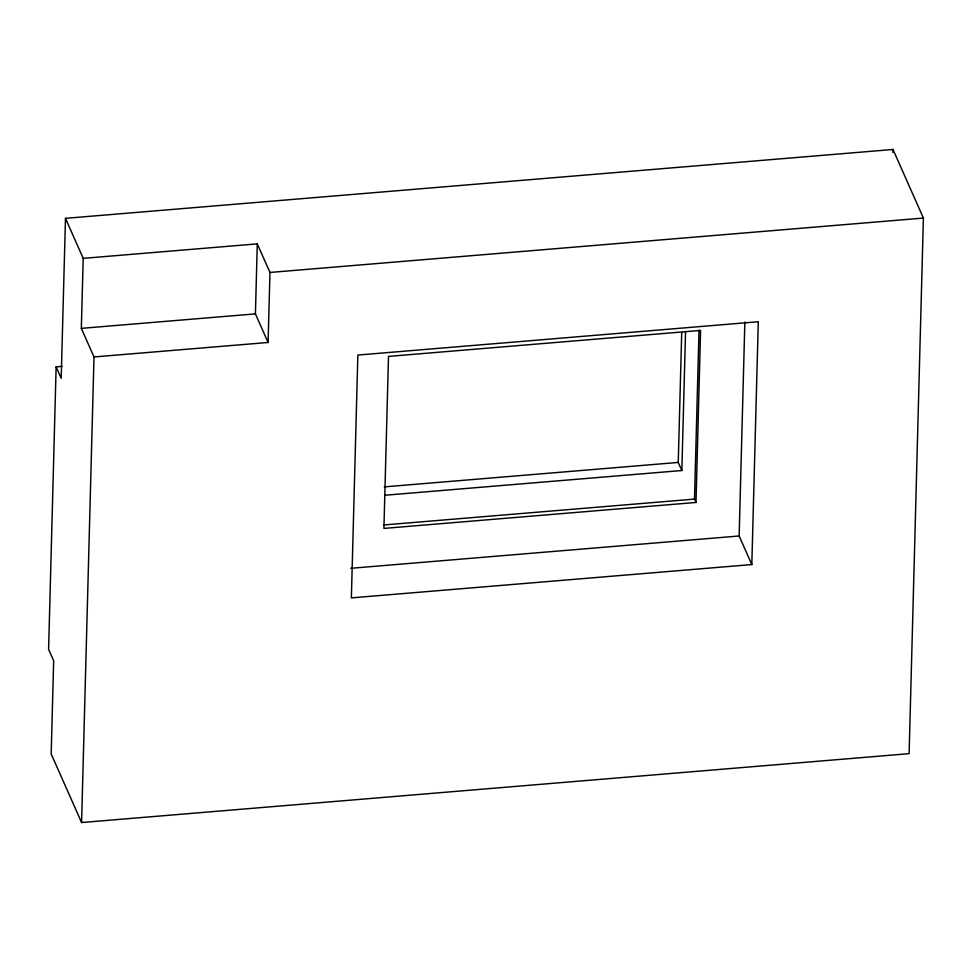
<?xml version="1.0" encoding="UTF-8"?>
<svg xmlns="http://www.w3.org/2000/svg" width="972" height="972" viewBox="0 0 972 972"><rect width="100%" height="100%" fill="white"/><g stroke="black" fill="none" stroke-linecap="round" stroke-linejoin="round"><path stroke-width="1.46" d="M56.133 366.857L48.6 649.32L53.667 660.766L51.176 753.932L81.587 822.531L909.112 753.664L923.4 218.068L893.001 149.469L65.476 218.335L61.2 378.302L56.133 366.857L62.159 366.359M81.587 822.531L94.005 356.955L81.332 328.366L83.203 258.358L65.476 218.335M94.005 356.955L268.09 342.472L255.417 313.883L257.288 243.863L83.203 258.358M268.09 342.472L269.961 272.452L257.288 243.863M384.851 495.246L681.846 470.521L678.249 462.429L681.712 332.655M681.846 470.521L685.552 331.695M695.988 502.451L700.581 330.419L388.508 356.396L383.916 528.416L695.988 502.451L694.506 499.11L699.014 330.103M751.818 564.562L758.294 321.732L357.854 355.059L351.366 597.889L751.818 564.562L739.145 535.985L744.856 321.987M892.916 152.507L893.001 149.469M269.961 272.452L923.4 218.068M81.332 328.366L255.417 313.883M384.268 486.887L678.249 462.429M383.952 524.953L694.506 499.11M350.795 568.304L739.145 535.985"/></g></svg>
